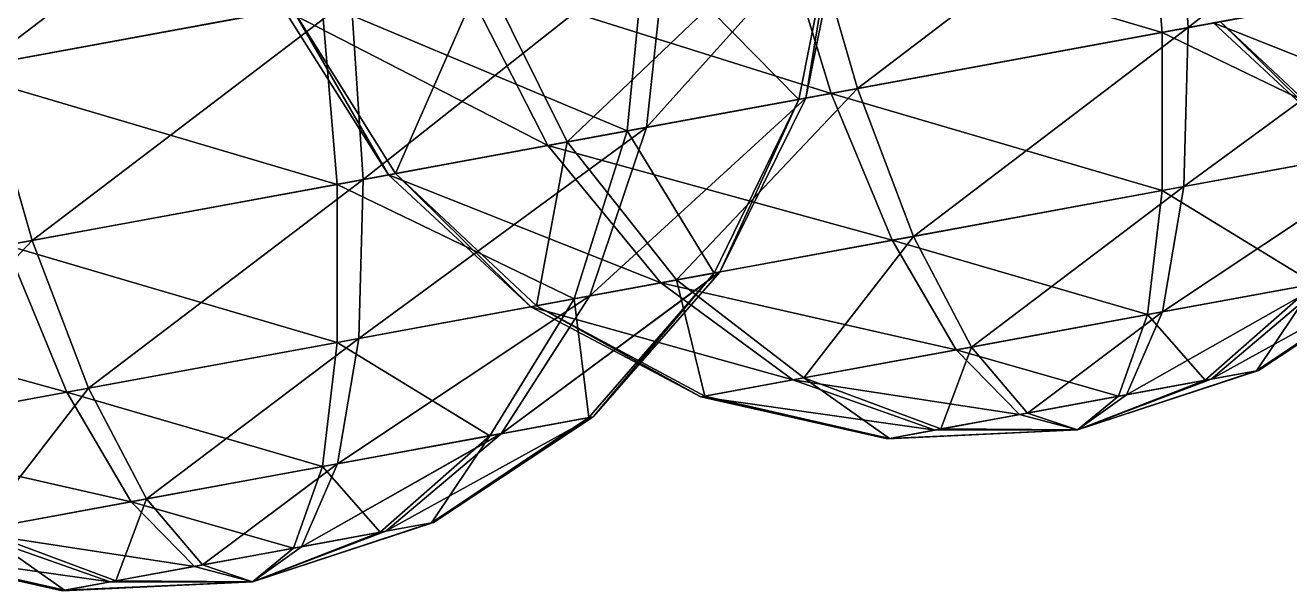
# Model space of a CAD drawing. Header units: metres. Extents: x -550 to 12, y -466 to 28.
# Drawn here: x -265 to -214.5, y -64.6 to -42 of the extents above; entities that cross this region are included whole.
import ezdxf

# ---------------------------------------------------------------- set-up
doc = ezdxf.new("R2010")
doc.units = ezdxf.units.M

msp = doc.modelspace()

# ---------------------------------------------------------------- linework, layer by layer
for points in [[(-218.55057, -42.06249, -1058.3215), (-219.03712, -34.795067, -1061.1993), (-206.42114, -32.47287, -1053.4247), (-206.42104, -32.47277, -1053.4246)], [(-218.55057, -42.06249, -1058.3215), (-206.42114, -32.47287, -1053.4247), (-207.2394, -39.980465, -1051.3511), (-207.23929, -39.980366, -1051.351)], [(-266.74884, -43.577255, -946.294), (-268.39392, -35.98505, -947.2868), (-253.12479, -33.174496, -946.95654), (-253.12468, -33.174397, -946.9564)], [(-266.74884, -43.577255, -946.294), (-253.12479, -33.174496, -946.95654), (-251.99998, -40.862465, -945.975), (-251.99988, -40.862366, -945.97485)], [(-231.77402, -44.496502, -1058.6075), (-233.78596, -37.509857, -1061.5183), (-219.03712, -34.795067, -1061.1993), (-219.03702, -34.794968, -1061.1992)], [(-231.77402, -44.496502, -1058.6075), (-219.03712, -34.795067, -1061.1993), (-218.55057, -42.06249, -1058.3215), (-218.55046, -42.06239, -1058.3214)], [(-219.60048, -42.25574, -1008.1419), (-220.20815, -35.010612, -1005.2312), (-234.95699, -37.7254, -1005.55023), (-234.95688, -37.7253, -1005.5501)], [(-208.00798, -40.121937, -1014.617), (-220.20815, -35.010612, -1005.2312), (-219.60048, -42.25574, -1008.1419), (-219.60037, -42.255642, -1008.1418)], [(-253.171, -41.07801, -890.0069), (-269.60623, -36.2082, -889.34436), (-267.91983, -43.792797, -890.3259), (-267.91974, -43.792698, -890.3258)], [(-234.11548, -44.927483, -910.89386), (-232.5951, -37.29065, -910.0568), (-240.24126, -38.69806, -897.2289), (-240.24115, -38.69796, -897.22876)], [(-240.20226, -46.047863, -936.1267), (-239.384, -38.540268, -938.2004), (-232.28133, -37.23289, -925.0534), (-232.28122, -37.23279, -925.0533)], [(-240.20226, -46.047863, -936.1267), (-232.28133, -37.23289, -925.0534), (-233.83417, -44.8757, -924.3395), (-233.83406, -44.875603, -924.33936)], [(-233.83417, -44.8757, -924.3395), (-232.5951, -37.29065, -910.0568), (-234.11548, -44.927483, -910.89386), (-234.11537, -44.927383, -910.89374)], [(-233.83417, -44.8757, -924.3395), (-232.28133, -37.23289, -925.0534), (-232.5951, -37.29065, -910.0568), (-232.59499, -37.29055, -910.0567)], [(-232.82393, -44.689754, -1008.428), (-234.95699, -37.7254, -1005.55023), (-247.57295, -40.047596, -1013.3248), (-247.57285, -40.047497, -1013.3247)], [(-243.36652, -46.630306, -1052.1326), (-246.71571, -39.88981, -1054.2963), (-233.78596, -37.509857, -1061.5183), (-233.78586, -37.509758, -1061.5182)], [(-243.36652, -46.630306, -1052.1326), (-233.78596, -37.509857, -1061.5183), (-231.77402, -44.496502, -1058.6075), (-231.77391, -44.496403, -1058.6074)], [(-219.60048, -42.25574, -1008.1419), (-234.95699, -37.7254, -1005.55023), (-232.82393, -44.689754, -1008.428), (-232.82382, -44.689655, -1008.42786)], [(-240.97084, -46.189335, -899.3927), (-240.24126, -38.69806, -897.2289), (-253.171, -41.07801, -890.0069), (-253.1709, -41.07791, -890.0068)], [(-251.51343, -48.129887, -943.0972), (-251.99998, -40.862465, -945.975), (-239.384, -38.540268, -938.2004), (-239.3839, -38.54017, -938.20026)], [(-251.51343, -48.129887, -943.0972), (-239.384, -38.540268, -938.2004), (-240.20226, -46.047863, -936.1267), (-240.20215, -46.047764, -936.1266)], [(-234.11548, -44.927483, -910.89386), (-240.24126, -38.69806, -897.2289), (-240.97084, -46.189335, -899.3927), (-240.97073, -46.189236, -899.3926)], [(-250.22186, -47.89216, -1040.6313), (-254.36186, -41.29722, -1041.4684), (-246.71571, -39.88981, -1054.2963), (-246.7156, -39.88971, -1054.2961)], [(-250.22186, -47.89216, -1040.6313), (-246.71571, -39.88981, -1054.2963), (-243.36652, -46.630306, -1052.1326), (-243.36641, -46.630207, -1052.1324)], [(-244.1351, -46.77178, -1015.3985), (-247.57295, -40.047596, -1013.3248), (-254.67564, -41.354973, -1026.4718), (-254.67554, -41.354874, -1026.4717)], [(-232.82393, -44.689754, -1008.428), (-247.57295, -40.047596, -1013.3248), (-244.1351, -46.77178, -1015.3985), (-244.135, -46.77168, -1015.3984)], [(-210.12743, -46.829636, -1018.0591), (-208.00798, -40.121937, -1014.617), (-219.60048, -42.25574, -1008.1419), (-219.60037, -42.255642, -1008.1418)], [(-218.73543, -48.414093, -1053.7438), (-218.55057, -42.06249, -1058.3215), (-207.2394, -39.980465, -1051.3511), (-207.23929, -39.980366, -1051.351)], [(-218.73543, -48.414093, -1053.7438), (-207.2394, -39.980465, -1051.3511), (-209.49988, -46.714127, -1048.0524), (-209.49977, -46.714027, -1048.0522)], [(-264.73688, -50.5639, -943.3833), (-266.74884, -43.577255, -946.294), (-251.99998, -40.862465, -945.975), (-251.99988, -40.862366, -945.97485)], [(-251.99998, -40.862465, -945.975), (-251.99998, -40.862465, -945.975), (-266.74884, -43.577255, -946.294), (-266.74875, -43.577156, -946.2939)], [(-264.73688, -50.5639, -943.3833), (-251.99998, -40.862465, -945.975), (-251.51343, -48.129887, -943.0972), (-251.51332, -48.129787, -943.0971)], [(-206.6622, -46.1918, -1133.9214), (-211.17221, -40.704365, -1130.6227), (-217.5403, -41.876526, -1142.41), (-217.54019, -41.876427, -1142.4099)], [(-211.63203, -47.106583, -1154.5239), (-217.25897, -41.824745, -1155.8556), (-210.40363, -40.562893, -1167.3568), (-210.40352, -40.562794, -1167.3567)], [(-252.56334, -48.32314, -892.9176), (-253.171, -41.07801, -890.0069), (-267.91983, -43.792797, -890.3259), (-267.91974, -43.792698, -890.3258)], [(-250.50319, -47.94394, -1027.1858), (-254.67564, -41.354973, -1026.4718), (-254.36186, -41.29722, -1041.4684), (-254.36176, -41.29712, -1041.4683)], [(-244.1351, -46.77178, -1015.3985), (-254.67564, -41.354973, -1026.4718), (-250.50319, -47.94394, -1027.1858), (-250.50308, -47.94384, -1027.1857)], [(-250.50319, -47.94394, -1027.1858), (-254.36186, -41.29722, -1041.4684), (-250.22186, -47.89216, -1040.6313), (-250.22176, -47.89206, -1040.6312)], [(-240.97084, -46.189335, -899.3927), (-253.171, -41.07801, -890.0069), (-252.56334, -48.32314, -892.9176), (-252.56323, -48.32304, -892.9175)], [(-211.86172, -47.148865, -1143.5457), (-217.5403, -41.876526, -1142.41), (-217.25897, -41.824745, -1155.8556), (-217.25887, -41.824646, -1155.8555)], [(-206.6622, -46.1918, -1133.9214), (-217.5403, -41.876526, -1142.41), (-211.86172, -47.148865, -1143.5457), (-211.86162, -47.148766, -1143.5455)], [(-211.86172, -47.148865, -1143.5457), (-217.25897, -41.824745, -1155.8556), (-211.63203, -47.106583, -1154.5239), (-211.63193, -47.106483, -1154.5238)], [(-219.59267, -48.571884, -1012.7722), (-219.60048, -42.25574, -1008.1419), (-232.82393, -44.689754, -1008.428), (-232.82382, -44.689655, -1008.42786)], [(-229.53232, -50.401455, -1053.9773), (-231.77402, -44.496502, -1058.6075), (-218.55057, -42.06249, -1058.3215), (-218.55046, -42.06239, -1058.3214)], [(-218.55057, -42.06249, -1058.3215), (-218.55057, -42.06249, -1058.3215), (-231.77402, -44.496502, -1058.6075), (-231.77391, -44.496403, -1058.6074)], [(-229.53232, -50.401455, -1053.9773), (-218.55057, -42.06249, -1058.3215), (-218.73543, -48.414093, -1053.7438), (-218.73532, -48.413994, -1053.7437)], [(-210.12743, -46.829636, -1018.0591), (-219.60048, -42.25574, -1008.1419), (-219.59267, -48.571884, -1012.7722), (-219.59256, -48.571785, -1012.7721)], [(-276.32938, -52.697704, -936.9082), (-266.74884, -43.577255, -946.294), (-264.73688, -50.5639, -943.3833), (-264.7368, -50.5638, -943.3832)], [(-252.56334, -48.32314, -892.9176), (-267.91983, -43.792797, -890.3259), (-265.78677, -50.757153, -893.2037), (-265.78668, -50.757053, -893.20355)], [(-230.38956, -50.559246, -1013.0058), (-232.82393, -44.689754, -1008.428), (-244.1351, -46.77178, -1015.3985), (-244.135, -46.77168, -1015.3984)], [(-238.99756, -52.1437, -1048.6904), (-243.36652, -46.630306, -1052.1326), (-231.77402, -44.496502, -1058.6075), (-231.77391, -44.496403, -1058.6074)], [(-242.46274, -52.781525, -932.828), (-240.20226, -46.047863, -936.1267), (-233.83417, -44.8757, -924.3395), (-233.83406, -44.875603, -924.33936)], [(-242.46274, -52.781525, -932.828), (-233.83417, -44.8757, -924.3395), (-237.26321, -51.824463, -923.2038), (-237.2631, -51.824364, -923.2037)], [(-237.49292, -51.866737, -912.22546), (-234.11548, -44.927483, -910.89386), (-240.97084, -46.189335, -899.3927), (-240.97073, -46.189236, -899.3926)], [(-238.99756, -52.1437, -1048.6904), (-231.77402, -44.496502, -1058.6075), (-229.53232, -50.401455, -1053.9773), (-229.53221, -50.401356, -1053.9772)], [(-237.26321, -51.824463, -923.2038), (-234.11548, -44.927483, -910.89386), (-237.49292, -51.866737, -912.22546), (-237.49281, -51.86664, -912.22534)], [(-237.26321, -51.824463, -923.2038), (-233.83417, -44.8757, -924.3395), (-234.11548, -44.927483, -910.89386), (-234.11537, -44.927383, -910.89374)], [(-219.59267, -48.571884, -1012.7722), (-232.82393, -44.689754, -1008.428), (-230.38956, -50.559246, -1013.0058), (-230.38945, -50.559147, -1013.0057)], [(-243.09029, -52.897034, -902.8348), (-240.97084, -46.189335, -899.3927), (-252.56334, -48.32314, -892.9176), (-252.56323, -48.32304, -892.9175)], [(-251.69829, -54.48149, -938.5194), (-251.51343, -48.129887, -943.0972), (-240.20226, -46.047863, -936.1267), (-240.20215, -46.047764, -936.1266)], [(-251.69829, -54.48149, -938.5194), (-240.20226, -46.047863, -936.1267), (-242.46274, -52.781525, -932.828), (-242.46263, -52.781425, -932.8279)], [(-237.49292, -51.866737, -912.22546), (-240.97084, -46.189335, -899.3927), (-243.09029, -52.897034, -902.8348), (-243.09018, -52.896935, -902.83466)], [(-239.62509, -52.259212, -1018.6972), (-244.1351, -46.77178, -1015.3985), (-250.50319, -47.94394, -1027.1858), (-250.50308, -47.94384, -1027.1857)], [(-244.59492, -53.173996, -1039.2997), (-250.22186, -47.89216, -1040.6313), (-243.36652, -46.630306, -1052.1326), (-243.36641, -46.630207, -1052.1324)], [(-244.59492, -53.173996, -1039.2997), (-243.36652, -46.630306, -1052.1326), (-238.99756, -52.1437, -1048.6904), (-238.99745, -52.1436, -1048.6903)], [(-230.38956, -50.559246, -1013.0058), (-244.1351, -46.77178, -1015.3985), (-239.62509, -52.259212, -1018.6972), (-239.62498, -52.259113, -1018.6971)], [(-213.49231, -52.296654, -1022.545), (-210.12743, -46.829636, -1018.0591), (-219.59267, -48.571884, -1012.7722), (-219.59256, -48.571785, -1012.7721)], [(-219.57907, -53.417034, -1047.7778), (-218.73543, -48.414093, -1053.7438), (-209.49988, -46.714127, -1048.0524), (-209.49977, -46.714027, -1048.0522)], [(-219.57907, -53.417034, -1047.7778), (-209.49988, -46.714127, -1048.0524), (-213.04857, -52.214977, -1043.7534), (-213.04846, -52.214878, -1043.7533)], [(-244.82462, -53.216278, -1028.3214), (-250.50319, -47.94394, -1027.1858), (-250.22186, -47.89216, -1040.6313), (-250.22176, -47.89206, -1040.6312)], [(-239.62509, -52.259212, -1018.6972), (-250.50319, -47.94394, -1027.1858), (-244.82462, -53.216278, -1028.3214), (-244.82451, -53.21618, -1028.3213)], [(-244.82462, -53.216278, -1028.3214), (-250.22186, -47.89216, -1040.6313), (-244.59492, -53.173996, -1039.2997), (-244.59482, -53.173897, -1039.2996)], [(-252.55553, -54.639282, -897.5479), (-252.56334, -48.32314, -892.9176), (-265.78677, -50.757153, -893.2037), (-265.78668, -50.757053, -893.20355)], [(-262.49518, -56.468853, -938.753), (-264.73688, -50.5639, -943.3833), (-251.51343, -48.129887, -943.0972), (-251.51332, -48.129787, -943.0971)], [(-251.51343, -48.129887, -943.0972), (-251.51343, -48.129887, -943.0972), (-264.73688, -50.5639, -943.3833), (-264.7368, -50.5638, -943.3832)], [(-262.49518, -56.468853, -938.753), (-251.51343, -48.129887, -943.0972), (-251.69829, -54.48149, -938.5194), (-251.69818, -54.48139, -938.5193)], [(-243.09029, -52.897034, -902.8348), (-252.56334, -48.32314, -892.9176), (-252.55553, -54.639282, -897.5479), (-252.55542, -54.639183, -897.5478)], [(-227.21364, -54.82231, -1047.943), (-229.53232, -50.401455, -1053.9773), (-218.73543, -48.414093, -1053.7438), (-218.73532, -48.413994, -1053.7437)], [(-218.73543, -48.414093, -1053.7438), (-218.73543, -48.414093, -1053.7438), (-229.53232, -50.401455, -1053.9773), (-229.53221, -50.401356, -1053.9772)], [(-227.21364, -54.82231, -1047.943), (-218.73543, -48.414093, -1053.7438), (-219.57907, -53.417034, -1047.7778), (-219.57896, -53.416935, -1047.7777)], [(-220.18524, -53.52861, -1018.8066), (-219.59267, -48.571884, -1012.7722), (-230.38956, -50.559246, -1013.0058), (-230.38945, -50.559147, -1013.0057)], [(-213.49231, -52.296654, -1022.545), (-219.59267, -48.571884, -1012.7722), (-220.18524, -53.52861, -1018.8066), (-220.18513, -53.52851, -1018.80646)], [(-233.90657, -56.054268, -1044.2046), (-238.99756, -52.1437, -1048.6904), (-229.53232, -50.401455, -1053.9773), (-229.53221, -50.401356, -1053.9772)], [(-233.90657, -56.054268, -1044.2046), (-229.53232, -50.401455, -1053.9773), (-227.21364, -54.82231, -1047.943), (-227.21353, -54.822212, -1047.9429)], [(-263.35242, -56.626644, -897.7815), (-265.78677, -50.757153, -893.2037), (-277.09796, -52.839176, -900.1742), (-277.09787, -52.839077, -900.1741)], [(-271.96042, -58.211098, -933.4661), (-276.32938, -52.697704, -936.9082), (-264.73688, -50.5639, -943.3833), (-264.7368, -50.5638, -943.3832)], [(-271.96042, -58.211098, -933.4661), (-264.73688, -50.5639, -943.3833), (-262.49518, -56.468853, -938.753), (-262.4951, -56.468754, -938.75287)], [(-252.55553, -54.639282, -897.5479), (-265.78677, -50.757153, -893.2037), (-263.35242, -56.626644, -897.7815), (-263.35233, -56.626545, -897.7814)], [(-227.8198, -54.933887, -1018.97174), (-230.38956, -50.559246, -1013.0058), (-239.62509, -52.259212, -1018.6972), (-239.62498, -52.259113, -1018.6971)], [(-220.18524, -53.52861, -1018.8066), (-230.38956, -50.559246, -1013.0058), (-227.8198, -54.933887, -1018.97174), (-227.81969, -54.93379, -1018.9716)], [(-246.01143, -58.282375, -928.52905), (-242.46274, -52.781525, -932.828), (-237.26321, -51.824463, -923.2038), (-237.2631, -51.824364, -923.2037)], [(-246.01143, -58.282375, -928.52905), (-237.26321, -51.824463, -923.2038), (-242.33481, -57.60563, -921.7237), (-242.3347, -57.60553, -921.7236)], [(-242.49722, -57.635525, -913.9609), (-237.49292, -51.866737, -912.22546), (-243.09029, -52.897034, -902.8348), (-243.09018, -52.896935, -902.83466)], [(-242.33481, -57.60563, -921.7237), (-237.49292, -51.866737, -912.22546), (-242.49722, -57.635525, -913.9609), (-242.49712, -57.635426, -913.96075)], [(-242.33481, -57.60563, -921.7237), (-237.26321, -51.824463, -923.2038), (-237.49292, -51.866737, -912.22546), (-237.49281, -51.86664, -912.22534)], [(-217.6436, -56.108135, -1038.7471), (-213.04857, -52.214977, -1043.7534), (-209.37195, -51.53823, -1036.948), (-209.37184, -51.53813, -1036.9479)], [(-217.6436, -56.108135, -1038.7471), (-209.37195, -51.53823, -1036.948), (-215.74043, -55.757824, -1035.2244), (-215.74033, -55.757725, -1035.2242)], [(-215.74043, -55.757824, -1035.2244), (-209.53436, -51.568127, -1029.1852), (-215.82451, -55.7733, -1031.206), (-215.8244, -55.7732, -1031.2059)], [(-215.82451, -55.7733, -1031.206), (-209.53436, -51.568127, -1029.1852), (-213.49231, -52.296654, -1022.545), (-213.4922, -52.296555, -1022.54486)], [(-215.74043, -55.757824, -1035.2244), (-209.37195, -51.53823, -1036.948), (-209.53436, -51.568127, -1029.1852), (-209.53426, -51.568027, -1029.185)], [(-234.35031, -56.135944, -1022.99615), (-239.62509, -52.259212, -1018.6972), (-244.82462, -53.216278, -1028.3214), (-244.82451, -53.21618, -1028.3213)], [(-237.8645, -56.782795, -1037.5643), (-244.59492, -53.173996, -1039.2997), (-238.99756, -52.1437, -1048.6904), (-238.99745, -52.1436, -1048.6903)], [(-227.8198, -54.933887, -1018.97174), (-239.62509, -52.259212, -1018.6972), (-234.35031, -56.135944, -1022.99615), (-234.3502, -56.135845, -1022.99603)], [(-237.8645, -56.782795, -1037.5643), (-238.99756, -52.1437, -1048.6904), (-233.90657, -56.054268, -1044.2046), (-233.90646, -56.05417, -1044.2045)], [(-221.02405, -56.730366, -1040.8303), (-219.57907, -53.417034, -1047.7778), (-213.04857, -52.214977, -1043.7534), (-213.04846, -52.214878, -1043.7533)], [(-221.02405, -56.730366, -1040.8303), (-213.04857, -52.214977, -1043.7534), (-217.6436, -56.108135, -1038.7471), (-217.6435, -56.108036, -1038.747)], [(-217.87329, -56.150414, -1027.7688), (-213.49231, -52.296654, -1022.545), (-220.18524, -53.52861, -1018.8066), (-220.18513, -53.52851, -1018.80646)], [(-215.82451, -55.7733, -1031.206), (-213.49231, -52.296654, -1022.545), (-217.87329, -56.150414, -1027.7688), (-217.87318, -56.150314, -1027.7687)], [(-263.35242, -56.626644, -897.7815), (-277.09796, -52.839176, -900.1742), (-272.58795, -58.32661, -903.4729), (-272.58786, -58.32651, -903.4728)], [(-246.45517, -58.36405, -907.3207), (-243.09029, -52.897034, -902.8348), (-252.55553, -54.639282, -897.5479), (-252.55542, -54.639183, -897.5478)], [(-252.54193, -59.484432, -932.55347), (-251.69829, -54.48149, -938.5194), (-242.46274, -52.781525, -932.828), (-242.46263, -52.781425, -932.8279)], [(-252.54193, -59.484432, -932.55347), (-242.46274, -52.781525, -932.828), (-246.01143, -58.282375, -928.52905), (-246.01132, -58.282276, -928.52893)], [(-242.49722, -57.635525, -913.9609), (-243.09029, -52.897034, -902.8348), (-246.45517, -58.36405, -907.3207), (-246.45506, -58.363953, -907.32056)], [(-238.02693, -56.81269, -1029.8015), (-244.82462, -53.216278, -1028.3214), (-244.59492, -53.173996, -1039.2997), (-244.59482, -53.173897, -1039.2996)], [(-234.35031, -56.135944, -1022.99615), (-244.82462, -53.216278, -1028.3214), (-238.02693, -56.81269, -1029.8015), (-238.02682, -56.81259, -1029.8014)], [(-238.02693, -56.81269, -1029.8015), (-244.59492, -53.173996, -1039.2997), (-237.8645, -56.782795, -1037.5643), (-237.8644, -56.782696, -1037.5642)], [(-221.33781, -56.78812, -1025.8337), (-220.18524, -53.52861, -1018.8066), (-227.8198, -54.933887, -1018.97174), (-227.81969, -54.93379, -1018.9716)], [(-224.97598, -57.45779, -1040.9158), (-227.21364, -54.82231, -1047.943), (-219.57907, -53.417034, -1047.7778), (-219.57896, -53.416935, -1047.7777)], [(-219.57907, -53.417034, -1047.7778), (-219.57907, -53.417034, -1047.7778), (-227.21364, -54.82231, -1047.943), (-227.21353, -54.822212, -1047.9429)], [(-224.97598, -57.45779, -1040.9158), (-219.57907, -53.417034, -1047.7778), (-221.02405, -56.730366, -1040.8303), (-221.02394, -56.730267, -1040.8302)], [(-217.87329, -56.150414, -1027.7688), (-220.18524, -53.52861, -1018.8066), (-221.33781, -56.78812, -1025.8337), (-221.3377, -56.78802, -1025.8336)], [(-260.1765, -60.88971, -932.7186), (-262.49518, -56.468853, -938.753), (-251.69829, -54.48149, -938.5194), (-251.69818, -54.48139, -938.5193)], [(-251.69829, -54.48149, -938.5194), (-251.69829, -54.48149, -938.5194), (-262.49518, -56.468853, -938.753), (-262.4951, -56.468754, -938.75287)], [(-260.1765, -60.88971, -932.7186), (-251.69829, -54.48149, -938.5194), (-252.54193, -59.484432, -932.55347), (-252.54182, -59.484333, -932.55334)], [(-253.1481, -59.59601, -903.5823), (-252.55553, -54.639282, -897.5479), (-263.35242, -56.626644, -897.7815), (-263.35233, -56.626545, -897.7814)], [(-246.45517, -58.36405, -907.3207), (-252.55553, -54.639282, -897.5479), (-253.1481, -59.59601, -903.5823), (-253.148, -59.59591, -903.58215)], [(-225.28975, -57.515545, -1025.9192), (-227.8198, -54.933887, -1018.97174), (-234.35031, -56.135944, -1022.99615), (-234.3502, -56.135845, -1022.99603)], [(-228.4405, -58.095497, -1038.9807), (-233.90657, -56.054268, -1044.2046), (-227.21364, -54.82231, -1047.943), (-227.21353, -54.822212, -1047.9429)], [(-228.4405, -58.095497, -1038.9807), (-227.21364, -54.82231, -1047.943), (-224.97598, -57.45779, -1040.9158), (-224.97588, -57.45769, -1040.9156)], [(-221.33781, -56.78812, -1025.8337), (-227.8198, -54.933887, -1018.97174), (-225.28975, -57.515545, -1025.9192), (-225.28964, -57.515446, -1025.9191)], [(-230.48927, -58.47261, -1035.5435), (-237.8645, -56.782795, -1037.5643), (-233.90657, -56.054268, -1044.2046), (-233.90646, -56.05417, -1044.2045)], [(-230.48927, -58.47261, -1035.5435), (-233.90657, -56.054268, -1044.2046), (-228.4405, -58.095497, -1038.9807), (-228.4404, -58.095398, -1038.9806)], [(-222.97185, -58.128292, -1033.3748), (-217.6436, -56.108135, -1038.7471), (-215.74043, -55.757824, -1035.2244), (-215.74033, -55.757725, -1035.2242)], [(-222.97185, -58.128292, -1033.3748), (-215.74043, -55.757824, -1035.2244), (-215.82451, -55.7733, -1031.206), (-215.8244, -55.7732, -1031.2059)], [(-222.97185, -58.128292, -1033.3748), (-215.82451, -55.7733, -1031.206), (-217.87329, -56.150414, -1027.7688), (-217.87318, -56.150314, -1027.7687)], [(-266.86942, -62.121666, -928.9802), (-271.96042, -58.211098, -933.4661), (-262.49518, -56.468853, -938.753), (-262.4951, -56.468754, -938.75287)], [(-266.86942, -62.121666, -928.9802), (-262.49518, -56.468853, -938.753), (-260.1765, -60.88971, -932.7186), (-260.17642, -60.88961, -932.7185)], [(-228.6702, -58.137775, -1028.0024), (-234.35031, -56.135944, -1022.99615), (-238.02693, -56.81269, -1029.8015), (-238.02682, -56.81259, -1029.8014)], [(-225.28975, -57.515545, -1025.9192), (-234.35031, -56.135944, -1022.99615), (-228.6702, -58.137775, -1028.0024), (-228.67009, -58.137676, -1028.0023)], [(-222.97185, -58.128292, -1033.3748), (-221.02405, -56.730366, -1040.8303), (-217.6436, -56.108135, -1038.7471), (-217.6435, -56.108036, -1038.747)], [(-222.97185, -58.128292, -1033.3748), (-217.87329, -56.150414, -1027.7688), (-221.33781, -56.78812, -1025.8337), (-221.3377, -56.78802, -1025.8336)], [(-260.78265, -61.001286, -903.74744), (-263.35242, -56.626644, -897.7815), (-272.58795, -58.32661, -903.4729), (-272.58786, -58.32651, -903.4728)], [(-253.1481, -59.59601, -903.5823), (-263.35242, -56.626644, -897.7815), (-260.78265, -61.001286, -903.74744), (-260.78256, -61.001186, -903.7473)], [(-230.57335, -58.488087, -1031.5251), (-238.02693, -56.81269, -1029.8015), (-237.8645, -56.782795, -1037.5643), (-237.8644, -56.782696, -1037.5642)], [(-228.6702, -58.137775, -1028.0024), (-238.02693, -56.81269, -1029.8015), (-230.57335, -58.488087, -1031.5251), (-230.57324, -58.487988, -1031.525)], [(-230.57335, -58.488087, -1031.5251), (-237.8645, -56.782795, -1037.5643), (-230.48927, -58.47261, -1035.5435), (-230.48917, -58.47251, -1035.5433)], [(-222.97185, -58.128292, -1033.3748), (-221.33781, -56.78812, -1025.8337), (-225.28975, -57.515545, -1025.9192), (-225.28964, -57.515446, -1025.9191)], [(-222.97185, -58.128292, -1033.3748), (-224.97598, -57.45779, -1040.9158), (-221.02405, -56.730366, -1040.8303), (-221.02394, -56.730267, -1040.8302)], [(-221.02405, -56.730366, -1040.8303), (-221.02405, -56.730366, -1040.8303), (-224.97598, -57.45779, -1040.9158), (-224.97588, -57.45769, -1040.9156)], [(-222.97185, -58.128292, -1033.3748), (-225.28975, -57.515545, -1025.9192), (-228.6702, -58.137775, -1028.0024), (-228.67009, -58.137676, -1028.0023)], [(-222.97185, -58.128292, -1033.3748), (-228.4405, -58.095497, -1038.9807), (-224.97598, -57.45779, -1040.9158), (-224.97588, -57.45769, -1040.9156)], [(-250.60646, -62.175533, -923.5228), (-246.01143, -58.282375, -928.52905), (-242.33481, -57.60563, -921.7237), (-242.3347, -57.60553, -921.7236)], [(-250.60646, -62.175533, -923.5228), (-242.33481, -57.60563, -921.7237), (-248.7033, -61.825222, -920.0001), (-248.70319, -61.825123, -920)], [(-248.7033, -61.825222, -920.0001), (-242.49722, -57.635525, -913.9609), (-248.78737, -61.8407, -915.98175), (-248.78726, -61.8406, -915.9816)], [(-248.78737, -61.8407, -915.98175), (-242.49722, -57.635525, -913.9609), (-246.45517, -58.36405, -907.3207), (-246.45506, -58.363953, -907.32056)], [(-248.7033, -61.825222, -920.0001), (-242.33481, -57.60563, -921.7237), (-242.49722, -57.635525, -913.9609), (-242.49712, -57.635426, -913.96075)], [(-222.97185, -58.128292, -1033.3748), (-230.48927, -58.47261, -1035.5435), (-228.4405, -58.095497, -1038.9807), (-228.4404, -58.095398, -1038.9806)], [(-260.78265, -61.001286, -903.74744), (-272.58795, -58.32661, -903.4729), (-267.31317, -62.203342, -907.77185), (-267.31308, -62.203243, -907.7717)], [(-253.98691, -62.797764, -925.606), (-252.54193, -59.484432, -932.55347), (-246.01143, -58.282375, -928.52905), (-246.01132, -58.282276, -928.52893)], [(-253.98691, -62.797764, -925.606), (-246.01143, -58.282375, -928.52905), (-250.60646, -62.175533, -923.5228), (-250.60635, -62.175434, -923.5227)], [(-250.83615, -62.21781, -912.54456), (-246.45517, -58.36405, -907.3207), (-253.1481, -59.59601, -903.5823), (-253.148, -59.59591, -903.58215)], [(-248.78737, -61.8407, -915.98175), (-246.45517, -58.36405, -907.3207), (-250.83615, -62.21781, -912.54456), (-250.83604, -62.217712, -912.54443)], [(-222.97185, -58.128292, -1033.3748), (-228.6702, -58.137775, -1028.0024), (-230.57335, -58.488087, -1031.5251), (-230.57324, -58.487988, -1031.525)], [(-222.97185, -58.128292, -1033.3748), (-230.57335, -58.488087, -1031.5251), (-230.48927, -58.47261, -1035.5435), (-230.48917, -58.47251, -1035.5433)], [(-254.30067, -62.85552, -910.6094), (-253.1481, -59.59601, -903.5823), (-260.78265, -61.001286, -903.74744), (-260.78256, -61.001186, -903.7473)], [(-257.93884, -63.52519, -925.6915), (-260.1765, -60.88971, -932.7186), (-252.54193, -59.484432, -932.55347), (-252.54182, -59.484333, -932.55334)], [(-252.54193, -59.484432, -932.55347), (-252.54193, -59.484432, -932.55347), (-260.1765, -60.88971, -932.7186), (-260.17642, -60.88961, -932.7185)], [(-257.93884, -63.52519, -925.6915), (-252.54193, -59.484432, -932.55347), (-253.98691, -62.797764, -925.606), (-253.9868, -62.797665, -925.6059)], [(-250.83615, -62.21781, -912.54456), (-253.1481, -59.59601, -903.5823), (-254.30067, -62.85552, -910.6094), (-254.30057, -62.85542, -910.60925)], [(-258.25262, -63.582943, -910.6949), (-260.78265, -61.001286, -903.74744), (-267.31317, -62.203342, -907.77185), (-267.31308, -62.203243, -907.7717)], [(-261.40335, -64.162895, -923.75635), (-266.86942, -62.121666, -928.9802), (-260.1765, -60.88971, -932.7186), (-260.17642, -60.88961, -932.7185)], [(-261.40335, -64.162895, -923.75635), (-260.1765, -60.88971, -932.7186), (-257.93884, -63.52519, -925.6915), (-257.93875, -63.52509, -925.6914)], [(-254.30067, -62.85552, -910.6094), (-260.78265, -61.001286, -903.74744), (-258.25262, -63.582943, -910.6949), (-258.25253, -63.582844, -910.69476)], [(-263.45215, -64.54001, -920.31915), (-270.82736, -62.850193, -922.34), (-266.86942, -62.121666, -928.9802), (-266.86932, -62.121567, -928.9801)], [(-263.45215, -64.54001, -920.31915), (-266.86942, -62.121666, -928.9802), (-261.40335, -64.162895, -923.75635), (-261.40326, -64.162796, -923.7562)], [(-255.93471, -64.195694, -918.15045), (-250.60646, -62.175533, -923.5228), (-248.7033, -61.825222, -920.0001), (-248.70319, -61.825123, -920)], [(-255.93471, -64.195694, -918.15045), (-248.7033, -61.825222, -920.0001), (-248.78737, -61.8407, -915.98175), (-248.78726, -61.8406, -915.9816)], [(-255.93471, -64.195694, -918.15045), (-248.78737, -61.8407, -915.98175), (-250.83615, -62.21781, -912.54456), (-250.83604, -62.217712, -912.54443)], [(-261.63306, -64.20517, -912.7781), (-267.31317, -62.203342, -907.77185), (-270.98978, -62.88009, -914.5772), (-270.9897, -62.87999, -914.5771)], [(-258.25262, -63.582943, -910.6949), (-267.31317, -62.203342, -907.77185), (-261.63306, -64.20517, -912.7781), (-261.63297, -64.20507, -912.77795)], [(-255.93471, -64.195694, -918.15045), (-253.98691, -62.797764, -925.606), (-250.60646, -62.175533, -923.5228), (-250.60635, -62.175434, -923.5227)], [(-255.93471, -64.195694, -918.15045), (-250.83615, -62.21781, -912.54456), (-254.30067, -62.85552, -910.6094), (-254.30057, -62.85542, -910.60925)], [(-263.53622, -64.55548, -916.3008), (-270.98978, -62.88009, -914.5772), (-270.82736, -62.850193, -922.34), (-270.82727, -62.850094, -922.3399)], [(-261.63306, -64.20517, -912.7781), (-270.98978, -62.88009, -914.5772), (-263.53622, -64.55548, -916.3008), (-263.53613, -64.55538, -916.30066)], [(-263.53622, -64.55548, -916.3008), (-270.82736, -62.850193, -922.34), (-263.45215, -64.54001, -920.31915), (-263.45206, -64.53991, -920.31903)], [(-255.93471, -64.195694, -918.15045), (-254.30067, -62.85552, -910.6094), (-258.25262, -63.582943, -910.6949), (-258.25253, -63.582844, -910.69476)], [(-255.93471, -64.195694, -918.15045), (-257.93884, -63.52519, -925.6915), (-253.98691, -62.797764, -925.606), (-253.9868, -62.797665, -925.6059)], [(-253.98691, -62.797764, -925.606), (-253.98691, -62.797764, -925.606), (-257.93884, -63.52519, -925.6915), (-257.93875, -63.52509, -925.6914)], [(-255.93471, -64.195694, -918.15045), (-258.25262, -63.582943, -910.6949), (-261.63306, -64.20517, -912.7781), (-261.63297, -64.20507, -912.77795)], [(-255.93471, -64.195694, -918.15045), (-261.40335, -64.162895, -923.75635), (-257.93884, -63.52519, -925.6915), (-257.93875, -63.52509, -925.6914)], [(-255.93471, -64.195694, -918.15045), (-261.63306, -64.20517, -912.7781), (-263.53622, -64.55548, -916.3008), (-263.53613, -64.55538, -916.30066)], [(-255.93471, -64.195694, -918.15045), (-263.53622, -64.55548, -916.3008), (-263.45215, -64.54001, -920.31915), (-263.45206, -64.53991, -920.31903)], [(-255.93471, -64.195694, -918.15045), (-263.45215, -64.54001, -920.31915), (-261.40335, -64.162895, -923.75635), (-261.40326, -64.162796, -923.7562)]]:
    msp.add_3dface(points)

doc.saveas('drawing.dxf')
